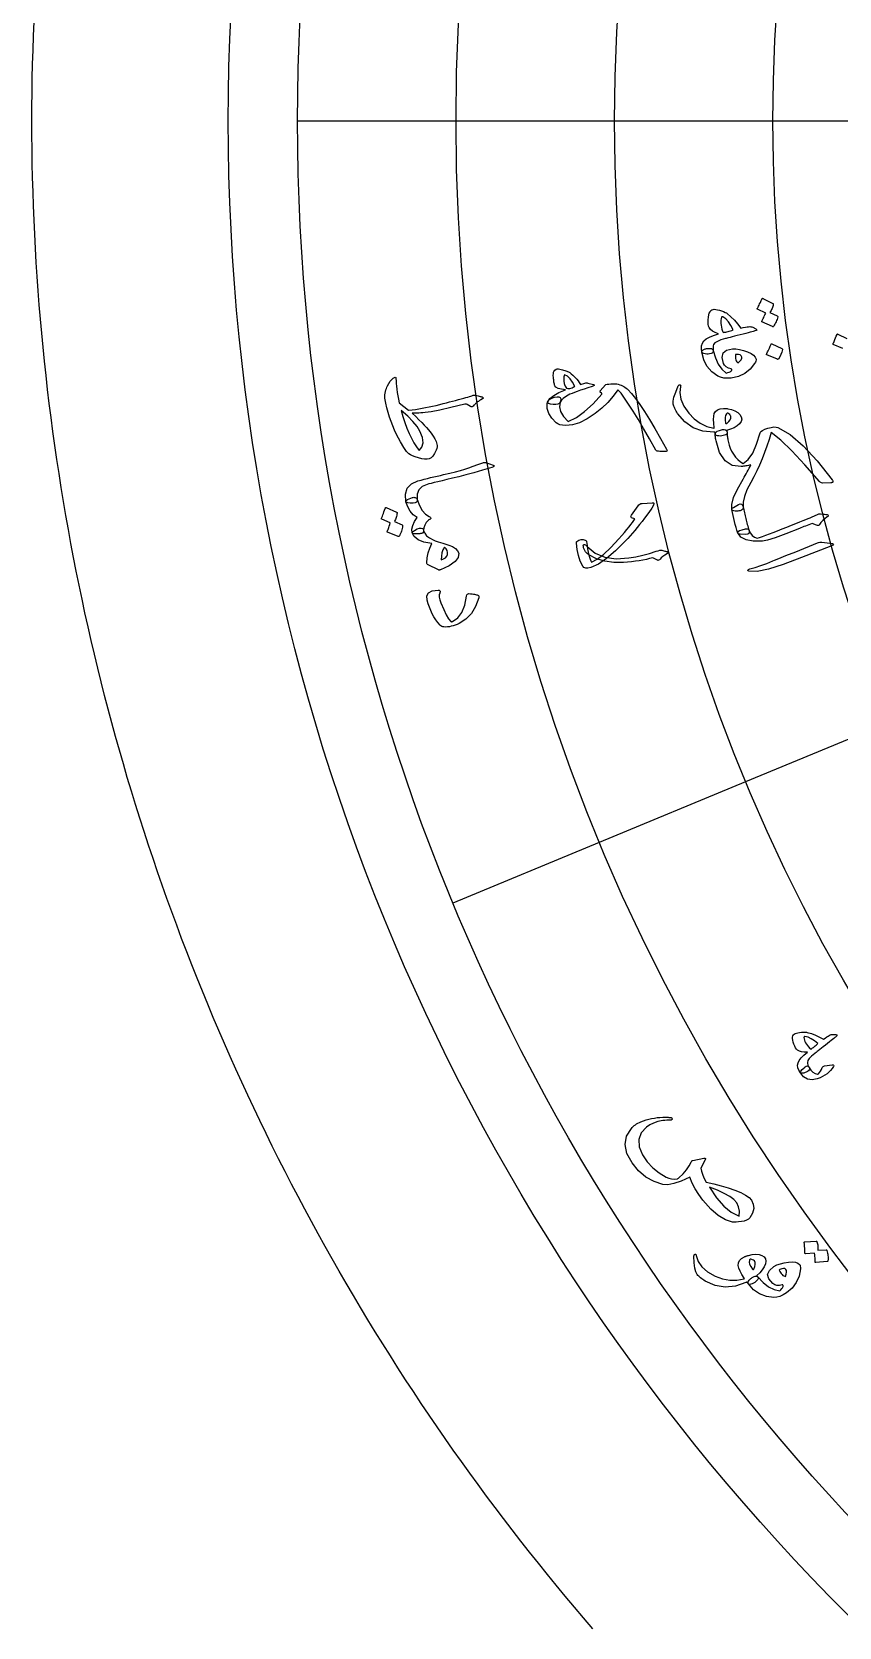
# Model space of a CAD drawing. Header units: millimetres. Extents: x -65 to 65, y -65 to 84.
# Drawn here: x -65 to -42.29, y -42.41 to 2.51 of the extents above; entities that cross this region are included whole.
import ezdxf

# ---------------------------------------------------------------- set-up
doc = ezdxf.new("R2010")
doc.units = ezdxf.units.MM
for name, color, linetype in [('CUT_OUTER', 1, 'Continuous'), ('ENGRAVE', 7, 'Continuous'), ('ENGRAVE_FINE', 8, 'Continuous'), ('GUIDE', 3, 'Continuous'), ('TEXT', 5, 'Continuous')]:
    doc.layers.add(name, color=color, linetype=linetype)

msp = doc.modelspace()

# ---------------------------------------------------------------- linework, layer by layer
at = {"layer": 'CUT_OUTER'}
msp.add_lwpolyline([(-49.2186, -42.4562), (-49.4782, -42.1534), (-49.7359, -41.8491), (-49.9917, -41.5431), (-50.2457, -41.2356), (-50.4978, -40.9265), (-50.7479, -40.6159), (-50.9962, -40.3037), (-51.2425, -39.9901), (-51.4869, -39.6749), (-51.7294, -39.3582), (-51.9699, -39.0401), (-52.2085, -38.7205), (-52.4451, -38.3994), (-52.6797, -38.0769), (-52.9124, -37.7529), (-53.143, -37.4275), (-53.3717, -37.1007), (-53.5983, -36.7726), (-53.8229, -36.443), (-54.0455, -36.1121), (-54.2661, -35.7798), (-54.4846, -35.4461), (-54.7011, -35.1111), (-54.9155, -34.7748), (-55.1278, -34.4372), (-55.3381, -34.0983), (-55.5463, -33.7581), (-55.7524, -33.4167), (-55.9564, -33.074), (-56.1582, -32.73), (-56.358, -32.3848), (-56.5557, -32.0384), (-56.7512, -31.6908), (-56.9446, -31.3419), (-57.1358, -30.9919), (-57.3249, -30.6408), (-57.5118, -30.2885), (-57.6966, -29.935), (-57.8792, -29.5804), (-58.0596, -29.2247), (-58.2378, -28.8679), (-58.4138, -28.5101), (-58.5877, -28.1511), (-58.7593, -27.7911), (-58.9287, -27.43), (-59.0959, -27.0679), (-59.2609, -26.7048), (-59.4236, -26.3407), (-59.5841, -25.9756), (-59.7424, -25.6095), (-59.8984, -25.2424), (-60.0522, -24.8744), (-60.2037, -24.5055), (-60.3529, -24.1356), (-60.4999, -23.7648), (-60.6445, -23.3932), (-60.7869, -23.0206), (-60.927, -22.6472), (-61.0648, -22.2729), (-61.2004, -21.8978), (-61.3336, -21.5219), (-61.4645, -21.1452), (-61.5931, -20.7676), (-61.7193, -20.3893), (-61.8433, -20.0102), (-61.9649, -19.6304), (-62.0842, -19.2498), (-62.2011, -18.8685), (-62.3157, -18.4865), (-62.428, -18.1038), (-62.5379, -17.7204), (-62.6454, -17.3363), (-62.7506, -16.9516), (-62.8535, -16.5663), (-62.9539, -16.1803), (-63.052, -15.7937), (-63.1478, -15.4065), (-63.2411, -15.0188), (-63.3321, -14.6305), (-63.4206, -14.2416), (-63.5068, -13.8522), (-63.5906, -13.4622), (-63.672, -13.0718), (-63.751, -12.6809), (-63.8277, -12.2895), (-63.9019, -11.8976), (-63.9737, -11.5053), (-64.043, -11.1125), (-64.11, -10.7194), (-64.1746, -10.3258), (-64.2367, -9.9318), (-64.2965, -9.5375), (-64.3538, -9.1428), (-64.4087, -8.7477), (-64.4611, -8.3524), (-64.5112, -7.9567), (-64.5588, -7.5607), (-64.604, -7.1644), (-64.6467, -6.7679), (-64.687, -6.3711), (-64.7249, -5.9741), (-64.7603, -5.5768), (-64.7933, -5.1794), (-64.8239, -4.7817), (-64.852, -4.3839), (-64.8777, -3.9858), (-64.9009, -3.5877), (-64.9217, -3.1894), (-64.9401, -2.791), (-64.956, -2.3925), (-64.9694, -1.9939), (-64.9804, -1.5952), (-64.989, -1.1964), (-64.9951, -0.7976), (-64.9988, -0.3988), (-65, 0), (-64.9988, 0.3988), (-64.9951, 0.7976), (-64.989, 1.1964), (-64.9804, 1.5952), (-64.9694, 1.9939), (-64.956, 2.3925), (-64.9401, 2.791)], dxfattribs=at)
at = {"layer": 'ENGRAVE'}
for radius in [57.525, 48.6086]:
    msp.add_circle((0, 0), radius, dxfattribs=at)
at = {"layer": 'ENGRAVE_FINE'}
for points in [[(-57.525, 0), (-48.6086, 0)], [(-48.6086, 0), (-39.6922, 0)], [(-44.9085, -18.6017), (-36.6709, -15.1896)], [(-53.1462, -22.0139), (-44.9085, -18.6017)]]:
    msp.add_lwpolyline(points, dxfattribs=at)
for radius in [53.0668, 44.1504]:
    msp.add_circle((0, 0), radius, dxfattribs=at)
at = {"layer": 'GUIDE'}
msp.add_circle((0, 0), 59.475, dxfattribs=at)
at = {"layer": 'TEXT'}
for points in [[(-44.6347, -5.8532), (-44.6095, -5.8709), (-44.6047, -5.8868), (-44.6202, -5.901), (-44.656, -5.9133), (-44.6779, -5.9187), (-44.7082, -5.9265), (-44.7468, -5.9368), (-44.7938, -5.9495), (-44.8496, -5.9646), (-44.9147, -5.9818), (-44.9891, -6.0012), (-45.0728, -6.0228), (-45.1551, -6.0441), (-45.2288, -6.0632), (-45.2938, -6.0799), (-45.3503, -6.0945), (-45.3979, -6.1067), (-45.4364, -6.1165), (-45.4659, -6.124), (-45.4864, -6.1292), (-45.6148, -6.1653), (-45.7128, -6.2056), (-45.7806, -6.2502), (-45.818, -6.2991), (-45.8307, -6.3317), (-45.8366, -6.3698), (-45.8358, -6.4135), (-45.8282, -6.4627), (-45.8288, -6.4925), (-45.8397, -6.5168), (-45.8611, -6.5358), (-45.8928, -6.5493), (-45.932, -6.5582), (-45.9723, -6.5625), (-46.0138, -6.5624), (-46.0563, -6.5578), (-46.0932, -6.5494), (-46.1213, -6.5383), (-46.1406, -6.5246), (-46.1512, -6.5082), (-46.1636, -6.4127), (-46.1579, -6.3282), (-46.1341, -6.2547), (-46.0922, -6.1923), (-46.026, -6.1358), (-45.9357, -6.0846), (-45.8213, -6.0387), (-45.683, -5.998), (-45.7757, -5.9582), (-45.85, -5.9151), (-45.906, -5.8684), (-45.9436, -5.8185), (-45.9602, -5.7761), (-45.9709, -5.7252), (-45.9757, -5.6657), (-45.9747, -5.5977), (-45.9675, -5.5253), (-45.9561, -5.4639), (-45.9406, -5.4136), (-45.9211, -5.3744), (-45.895, -5.3415), (-45.8665, -5.3185), (-45.8354, -5.3052), (-45.8018, -5.3018), (-45.759, -5.3053), (-45.711, -5.3141), (-45.6578, -5.3283), (-45.5995, -5.3477), (-45.5405, -5.3699), (-45.4932, -5.3898), (-45.4576, -5.4074), (-45.4337, -5.4227), (-45.3326, -5.5114), (-45.2357, -5.6092), (-45.1429, -5.7161), (-45.054, -5.8322), (-44.9857, -5.8187), (-44.9266, -5.8076), (-44.8767, -5.7992), (-44.8362, -5.7932), (-44.8018, -5.7908), (-44.7705, -5.7928), (-44.7422, -5.7993), (-44.717, -5.8101)], [(-44.027, -5.491), (-44.022, -5.4948), (-44.0185, -5.5006), (-44.0166, -5.5083), (-44.0163, -5.5179), (-44.0253, -5.5538), (-44.0357, -5.5887), (-44.0476, -5.6228), (-44.0609, -5.656), (-44.0759, -5.6885), (-44.0928, -5.7206), (-44.1115, -5.7524), (-44.1321, -5.7837), (-44.1388, -5.7901), (-44.1463, -5.7936), (-44.1547, -5.794), (-44.164, -5.7914), (-44.4588, -5.6589), (-44.463, -5.6548), (-44.4638, -5.648), (-44.4614, -5.6385), (-44.4556, -5.6264), (-44.45, -5.6179), (-44.4424, -5.6043), (-44.433, -5.5855), (-44.4218, -5.5616), (-44.4084, -5.5324), (-44.3928, -5.4975), (-44.3748, -5.4571), (-44.3546, -5.4111), (-44.5829, -5.3033), (-44.5902, -5.298), (-44.5927, -5.2902), (-44.5904, -5.2802), (-44.5835, -5.2677), (-44.5774, -5.257), (-44.5685, -5.2401), (-44.5566, -5.2171), (-44.5417, -5.188), (-44.524, -5.1523), (-44.5034, -5.1097), (-44.4799, -5.0601), (-44.4534, -5.0036), (-44.4486, -4.9975), (-44.4435, -4.9945), (-44.438, -4.9945), (-44.4322, -4.9977), (-44.1498, -5.1388), (-44.1448, -5.1426), (-44.1414, -5.1484), (-44.1396, -5.1562), (-44.1393, -5.1658), (-44.1457, -5.1962), (-44.1537, -5.2258), (-44.1634, -5.2548), (-44.1747, -5.2831), (-44.1875, -5.3107), (-44.2015, -5.3376), (-44.2167, -5.3637), (-44.2331, -5.3892)], [(-45.27, -5.8856), (-45.3314, -5.7618), (-45.4003, -5.6587), (-45.4769, -5.5762), (-45.5613, -5.5145), (-45.5722, -5.5111), (-45.5817, -5.5124), (-45.5896, -5.5186), (-45.596, -5.5297), (-45.6075, -5.5692), (-45.6148, -5.6114), (-45.6178, -5.6563), (-45.6165, -5.7039), (-45.611, -5.7542), (-45.6012, -5.8071), (-45.5872, -5.8626), (-45.5688, -5.9208), (-45.5647, -5.9296), (-45.5583, -5.9386), (-45.5495, -5.9478), (-45.5385, -5.9571), (-45.5093, -5.9511), (-45.4789, -5.9443), (-45.4473, -5.9366), (-45.4144, -5.9281), (-45.3802, -5.9187), (-45.3447, -5.9085), (-45.308, -5.8975), (-45.27, -5.8856)], [(-43.8954, -6.4092), (-43.8903, -6.4129), (-43.8867, -6.4186), (-43.8847, -6.4262), (-43.8842, -6.4359), (-43.9025, -6.5074), (-43.9276, -6.576), (-43.9594, -6.6417), (-43.9979, -6.7045), (-44.0043, -6.7111), (-44.0111, -6.7145), (-44.0183, -6.715), (-44.0261, -6.7124), (-44.3231, -6.5896), (-44.3305, -6.5844), (-44.3332, -6.5768), (-44.3313, -6.5667), (-44.3247, -6.5541), (-44.319, -6.5432), (-44.3105, -6.5261), (-44.2993, -6.5028), (-44.2853, -6.4733), (-44.2686, -6.4372), (-44.2492, -6.3941), (-44.2271, -6.3439), (-44.2023, -6.2867), (-44.1979, -6.279), (-44.1931, -6.2747), (-44.1877, -6.274), (-44.1818, -6.2767)], [(-44.6244, -6.7064), (-44.6244, -6.7311), (-44.6311, -6.7596), (-44.6445, -6.7918), (-44.6647, -6.8278), (-44.7925, -6.9887), (-44.9452, -7.1113), (-45.1231, -7.1953), (-45.3265, -7.2404), (-45.4351, -7.2465), (-45.534, -7.2394), (-45.6229, -7.2192), (-45.702, -7.1858), (-45.8735, -7.0633), (-46.0058, -6.9093), (-46.0984, -6.7242), (-46.1512, -6.5082), (-46.1491, -6.4854), (-46.1363, -6.4643), (-46.1127, -6.445), (-46.0783, -6.4275), (-46.059, -6.42), (-46.039, -6.4141), (-46.0183, -6.4098), (-45.997, -6.4069), (-45.9758, -6.4052), (-45.9553, -6.4043), (-45.9356, -6.4042), (-45.9168, -6.405), (-45.8836, -6.4102), (-45.8577, -6.4216), (-45.8393, -6.4391), (-45.8282, -6.4627), (-45.7696, -6.6704), (-45.69, -6.8462), (-45.5899, -6.9899), (-45.4695, -7.1014), (-45.4201, -7.0875), (-45.3812, -7.0739), (-45.3528, -7.0605), (-45.3349, -7.0474), (-45.3199, -7.0327), (-45.3107, -7.0199), (-45.3071, -7.0088), (-45.3093, -6.9995), (-45.3125, -6.9934), (-45.3164, -6.9887), (-45.3211, -6.9855), (-45.3264, -6.9838), (-45.4024, -6.9603), (-45.4635, -6.926), (-45.5097, -6.8812), (-45.541, -6.8258), (-45.5795, -6.6567), (-45.5501, -6.5325), (-45.4532, -6.4534), (-45.2889, -6.4194), (-45.1918, -6.4202), (-45.0891, -6.4346), (-44.9808, -6.4626), (-44.8668, -6.5041), (-44.7671, -6.5505), (-44.6935, -6.5996), (-44.6459, -6.6515), (-44.6244, -6.7064)], [(-45.0289, -6.6473), (-45.0442, -6.6135), (-45.075, -6.5896), (-45.1212, -6.5757), (-45.1829, -6.5717), (-45.1922, -6.5733), (-45.1989, -6.575), (-45.2027, -6.5767), (-45.2039, -6.5784), (-45.2074, -6.6156), (-45.2067, -6.6526), (-45.202, -6.6895), (-45.1931, -6.7262), (-45.1813, -6.7579), (-45.1671, -6.7834), (-45.1507, -6.8026), (-45.1321, -6.8154), (-45.0805, -6.7667), (-45.0462, -6.7225), (-45.029, -6.6827), (-45.0289, -6.6473)], [(-50.1344, -7.9185), (-50.1615, -7.9521), (-50.203, -7.9745), (-50.2589, -7.9857), (-50.3293, -7.9855), (-50.4099, -7.9744), (-50.4634, -7.9572), (-50.4897, -7.9341), (-50.4887, -7.905), (-50.4253, -7.8136), (-50.3198, -7.7278), (-50.1721, -7.6479), (-49.9824, -7.5738), (-50.1031, -7.5563), (-50.1941, -7.5313), (-50.2551, -7.4987), (-50.2863, -7.4588), (-50.2939, -7.436), (-50.3006, -7.4113), (-50.3064, -7.3845), (-50.3112, -7.3557), (-50.3155, -7.3253), (-50.3195, -7.2933), (-50.3233, -7.2599), (-50.3269, -7.225), (-50.3299, -7.163), (-50.329, -7.1137), (-50.3242, -7.0769), (-50.3156, -7.0527), (-50.285, -7.0169), (-50.2531, -6.9932), (-50.22, -6.9817), (-50.1856, -6.9822), (-50.0672, -7.0118), (-49.9743, -7.0391), (-49.9069, -7.0642), (-49.865, -7.0871), (-49.8238, -7.1197), (-49.7838, -7.1547), (-49.745, -7.1921), (-49.7075, -7.2318), (-49.671, -7.2742), (-49.6352, -7.3197), (-49.6001, -7.3683), (-49.5658, -7.42), (-49.4439, -7.3856), (-49.4187, -7.3786), (-49.3958, -7.3752), (-49.3752, -7.3753), (-49.3569, -7.379), (-49.2036, -7.4237), (-49.1838, -7.4347), (-49.1829, -7.4479), (-49.2007, -7.463), (-49.2374, -7.4803), (-49.3569, -7.5174), (-49.4664, -7.5523), (-49.5658, -7.5849), (-49.6551, -7.6152), (-49.7342, -7.6436), (-49.8027, -7.6704), (-49.8606, -7.6956), (-49.908, -7.7193), (-49.9853, -7.766), (-50.0488, -7.8148), (-50.0985, -7.8656), (-50.1344, -7.9185)], [(-49.723, -7.4793), (-49.788, -7.3571), (-49.8579, -7.261), (-49.9327, -7.191), (-50.0126, -7.1472), (-50.0251, -7.1737), (-50.0334, -7.2065), (-50.0375, -7.2457), (-50.0374, -7.2912), (-50.0348, -7.3171), (-50.0311, -7.343), (-50.0263, -7.3689), (-50.0206, -7.3949), (-50.0134, -7.4209), (-50.0043, -7.4468), (-49.9934, -7.4727), (-49.9807, -7.4984), (-49.9557, -7.5265), (-49.9178, -7.5379), (-49.8668, -7.5327), (-49.803, -7.5108), (-49.774, -7.4979), (-49.751, -7.4883), (-49.734, -7.4821), (-49.723, -7.4793)], [(-52.5245, -7.7201), (-52.483, -7.7309), (-52.4464, -7.7405), (-52.4144, -7.7491), (-52.3872, -7.7565), (-52.365, -7.7627), (-52.348, -7.7675), (-52.3363, -7.7709), (-52.3298, -7.7728), (-52.3211, -7.7774), (-52.3145, -7.7837), (-52.3099, -7.7917), (-52.3073, -7.8012), (-52.3074, -7.8094), (-52.3105, -7.8167), (-52.3164, -7.8231), (-52.3252, -7.8286), (-52.3682, -7.8536), (-52.406, -7.8761), (-52.4387, -7.8961), (-52.4663, -7.9135), (-52.4782, -7.923), (-52.4908, -7.9336), (-52.5041, -7.9455), (-52.5182, -7.9586), (-52.5329, -7.9732), (-52.5483, -7.9894), (-52.5644, -8.0073), (-52.5811, -8.0268), (-52.599, -8.0402), (-52.6175, -8.0466), (-52.6366, -8.046), (-52.6564, -8.0383), (-52.756, -7.9858), (-52.7719, -7.979), (-52.7878, -7.9754), (-52.8037, -7.9749), (-52.8195, -7.9775), (-53.2088, -8.0714), (-53.525, -8.142), (-53.7682, -8.189), (-53.9386, -8.2122), (-54.0026, -8.2182), (-54.0611, -8.2231), (-54.114, -8.2269), (-54.1614, -8.2296), (-54.2034, -8.2313), (-54.2403, -8.232), (-54.2721, -8.2316), (-54.2987, -8.2303), (-54.2004, -8.325), (-54.1112, -8.4128), (-54.0312, -8.4937), (-53.9603, -8.5678), (-53.8984, -8.635), (-53.8454, -8.6951), (-53.8013, -8.7481), (-53.766, -8.7939), (-53.7111, -8.8768), (-53.6659, -8.9552), (-53.6305, -9.0292), (-53.605, -9.0989), (-53.5974, -9.1367), (-53.5979, -9.1778), (-53.6067, -9.2222), (-53.6235, -9.2698), (-53.6699, -9.3664), (-53.718, -9.4397), (-53.7679, -9.4897), (-53.8195, -9.5162), (-53.8806, -9.5259), (-53.9516, -9.5239), (-54.0324, -9.5104), (-54.1231, -9.4851), (-54.2132, -9.4547), (-54.2889, -9.4254), (-54.3501, -9.3972), (-54.3969, -9.3702), (-54.4605, -9.3089), (-54.5392, -9.1981), (-54.6329, -9.0377), (-54.7409, -8.8272), (-54.7963, -8.7088), (-54.8478, -8.5876), (-54.8953, -8.4635), (-54.9387, -8.3366), (-54.9784, -8.2074), (-55.0142, -8.0763), (-55.0464, -7.9435), (-55.0748, -7.8089), (-55.0719, -7.7578), (-55.0669, -7.709), (-55.0597, -7.6624), (-55.0503, -7.6182), (-55.0388, -7.5757), (-55.0252, -7.5346), (-55.0096, -7.4948), (-54.992, -7.4565), (-54.9554, -7.3884), (-54.9174, -7.3309), (-54.878, -7.2839), (-54.8371, -7.2474), (-54.8021, -7.2257), (-54.7769, -7.2192), (-54.7616, -7.2277), (-54.7562, -7.2514), (-54.7551, -7.3202), (-54.7513, -7.3939), (-54.7446, -7.4726), (-54.7351, -7.5561), (-54.7227, -7.6446), (-54.7074, -7.7379), (-54.6892, -7.8362), (-54.668, -7.9393), (-54.3999, -8.1427), (-54.3056, -8.1331), (-54.2107, -8.1213), (-54.1152, -8.1073), (-54.0192, -8.0912), (-53.9222, -8.0731), (-53.8242, -8.0533), (-53.725, -8.0318), (-53.6248, -8.0086), (-53.5257, -7.9845), (-53.43, -7.9605), (-53.3377, -7.9366), (-53.2488, -7.9129), (-53.1631, -7.8896), (-53.0802, -7.8672), (-53.0001, -7.8457), (-52.9229, -7.8251), (-52.8515, -7.806), (-52.7886, -7.7888), (-52.7344, -7.7736), (-52.6889, -7.7603), (-52.6518, -7.7489), (-52.6228, -7.7395), (-52.6021, -7.7319), (-52.5895, -7.7261), (-52.5751, -7.7216), (-52.5594, -7.719), (-52.5425, -7.7186), (-52.5245, -7.7201)], [(-47.1422, -9.2457), (-47.1305, -9.275), (-47.1348, -9.2958), (-47.1551, -9.3081), (-47.1916, -9.3117), (-47.3372, -9.3059), (-47.3748, -9.3027), (-47.4049, -9.2956), (-47.4275, -9.2847), (-47.4427, -9.27), (-47.6251, -8.9501), (-47.7924, -8.6597), (-47.9453, -8.3992), (-48.0841, -8.1691), (-48.2099, -7.9703), (-48.3231, -7.8035), (-48.4242, -7.669), (-48.5135, -7.5671), (-48.6475, -7.7514), (-48.799, -7.9251), (-48.9681, -8.0884), (-49.155, -8.2412), (-49.3773, -8.3904), (-49.5887, -8.4965), (-49.7897, -8.5588), (-49.9803, -8.5768), (-50.0685, -8.5697), (-50.1425, -8.5551), (-50.2022, -8.5331), (-50.2476, -8.5036), (-50.3745, -8.3703), (-50.4589, -8.2344), (-50.5008, -8.0963), (-50.5002, -7.9564), (-50.4796, -7.8932), (-50.4382, -7.8426), (-50.376, -7.8045), (-50.2932, -7.7789), (-50.2254, -7.769), (-50.1735, -7.7727), (-50.1375, -7.7899), (-50.1172, -7.8206), (-50.1154, -7.8373), (-50.1177, -7.8592), (-50.124, -7.8863), (-50.1344, -7.9185), (-50.1566, -8.0481), (-50.1264, -8.1818), (-50.0438, -8.3191), (-49.9088, -8.4594), (-49.6805, -8.3493), (-49.4477, -8.1847), (-49.2098, -7.9664), (-48.9662, -7.6955), (-48.9626, -7.6883), (-48.9627, -7.6813), (-48.9664, -7.6745), (-48.9738, -7.6678), (-49.0078, -7.6378), (-49.0149, -7.6307), (-49.0176, -7.6225), (-49.0159, -7.6132), (-49.01, -7.6029), (-48.8611, -7.4263), (-48.8485, -7.4208), (-48.8188, -7.4151), (-48.7721, -7.4092), (-48.7083, -7.4031), (-48.6401, -7.3987), (-48.5835, -7.3984), (-48.5385, -7.4023), (-48.5051, -7.4103), (-48.4618, -7.4261), (-48.4211, -7.443), (-48.3831, -7.4608), (-48.3478, -7.4796), (-48.315, -7.4993), (-48.2845, -7.52), (-48.2563, -7.5415), (-48.2303, -7.564), (-48.126, -7.6764), (-48.0133, -7.8172), (-47.8919, -7.9863), (-47.7614, -8.1834), (-47.6217, -8.4082), (-47.4722, -8.6605), (-47.3125, -8.9397), (-47.1422, -9.2457)], [(-45.8169, -8.7646), (-46.1261, -8.7353), (-46.3986, -8.6379), (-46.6339, -8.4718), (-46.8312, -8.2367), (-46.853, -8.2027), (-46.873, -8.1688), (-46.8914, -8.1351), (-46.9081, -8.1015), (-46.9229, -8.0683), (-46.9355, -8.0357), (-46.9459, -8.0037), (-46.9542, -7.9722), (-46.9567, -7.8907), (-46.9343, -7.7785), (-46.8868, -7.6357), (-46.814, -7.4628), (-46.8026, -7.4437), (-46.7905, -7.4316), (-46.7778, -7.4265), (-46.7644, -7.4284), (-46.7532, -7.4356), (-46.7469, -7.4464), (-46.7455, -7.4609), (-46.749, -7.4789), (-46.7738, -7.6502), (-46.7434, -7.833), (-46.6574, -8.0267), (-46.5158, -8.2304), (-46.3643, -8.3896), (-46.1969, -8.5128), (-46.0142, -8.6002), (-45.8161, -8.6521), (-45.8098, -8.6502), (-45.8051, -8.6472), (-45.8019, -8.6431), (-45.8004, -8.6379), (-45.8165, -8.5121), (-45.8218, -8.4035), (-45.8164, -8.3121), (-45.8003, -8.2381), (-45.7657, -8.1769), (-45.7106, -8.1326), (-45.6349, -8.1052), (-45.5388, -8.0946), (-45.5258, -8.0944), (-45.5126, -8.0946), (-45.499, -8.0952), (-45.4852, -8.0962), (-45.4708, -8.0976), (-45.4556, -8.0993), (-45.4397, -8.1013), (-45.4231, -8.1036), (-45.3137, -8.1275), (-45.22, -8.1632), (-45.1421, -8.2107), (-45.0799, -8.2702), (-45.0398, -8.3351), (-45.0284, -8.3994), (-45.0455, -8.4631), (-45.0912, -8.5262), (-45.1599, -8.587), (-45.2431, -8.6391), (-45.3409, -8.6826), (-45.4532, -8.7173), (-45.4518, -8.7243), (-45.4501, -8.7311), (-45.4483, -8.7376), (-45.4463, -8.7439), (-45.4443, -8.7501), (-45.4425, -8.7566), (-45.4408, -8.7634), (-45.4393, -8.7704), (-45.4398, -8.7956), (-45.4515, -8.8174), (-45.4744, -8.8358), (-45.5087, -8.8508), (-45.5474, -8.8619), (-45.5873, -8.8689), (-45.6284, -8.872), (-45.6708, -8.8712), (-45.7089, -8.8666), (-45.7369, -8.8587), (-45.755, -8.8475), (-45.7631, -8.8329), (-45.7763, -8.7643), (-45.7829, -8.7651), (-45.7918, -8.7654), (-45.8031, -8.7652), (-45.8169, -8.7646)], [(-54.0844, -8.7323), (-54.1641, -8.6032), (-54.2785, -8.4631), (-54.4277, -8.3117), (-54.6115, -8.1486), (-54.5619, -8.3263), (-54.508, -8.4938), (-54.4499, -8.651), (-54.3877, -8.7979), (-54.322, -8.9343), (-54.2533, -9.0601), (-54.1816, -9.1752), (-54.1072, -9.2798), (-54.025, -9.1862), (-53.994, -9.064), (-54.0139, -8.9128), (-54.0844, -8.7323)], [(-45.4508, -8.5162), (-45.3926, -8.4664), (-45.3541, -8.4167), (-45.3355, -8.367), (-45.3366, -8.3172), (-45.3494, -8.2898), (-45.3661, -8.2663), (-45.3868, -8.2467), (-45.4112, -8.231), (-45.4235, -8.2267), (-45.4357, -8.228), (-45.4478, -8.2348), (-45.4599, -8.2472), (-45.4854, -8.2901), (-45.4977, -8.3477), (-45.4966, -8.4201), (-45.482, -8.5072), (-45.4785, -8.5159), (-45.4722, -8.5202), (-45.4629, -8.5204), (-45.4508, -8.5162)], [(-45.4435, -8.7489), (-45.4427, -8.7564), (-45.4418, -8.7718), (-45.4408, -8.7951), (-45.4396, -8.8263), (-45.4375, -8.8457), (-45.4348, -8.8676), (-45.4313, -8.892), (-45.4271, -8.9187), (-45.4221, -8.9481), (-45.4163, -8.9803), (-45.4097, -9.0154), (-45.4023, -9.0534), (-45.3822, -9.1304), (-45.3521, -9.211), (-45.3118, -9.2949), (-45.2614, -9.3823), (-45.203, -9.4642), (-45.1378, -9.5351), (-45.066, -9.5952), (-44.9877, -9.6444), (-44.8443, -9.5325), (-44.7181, -9.3516), (-44.6082, -9.1022), (-44.5134, -8.7849), (-44.4877, -8.7468), (-44.4428, -8.7118), (-44.3789, -8.68), (-44.2959, -8.6512), (-44.2005, -8.6281), (-44.1207, -8.617), (-44.0566, -8.618), (-44.0081, -8.6311), (-43.6659, -8.8315), (-43.2995, -9.1459), (-42.9065, -9.5714), (-42.4835, -10.1047), (-42.4755, -10.1178), (-42.4692, -10.1296), (-42.4646, -10.14), (-42.4617, -10.1491), (-42.4611, -10.1613), (-42.4657, -10.1713), (-42.4756, -10.1789), (-42.4906, -10.1843), (-42.5005, -10.1865), (-42.5093, -10.1879), (-42.5168, -10.1886), (-42.5231, -10.1886), (-42.7599, -10.1954), (-42.7802, -10.1926), (-42.7996, -10.1852), (-42.8183, -10.1732), (-42.8362, -10.1564), (-43.2505, -9.6821), (-43.6141, -9.2915), (-43.9293, -8.9876), (-44.198, -8.7734), (-44.2569, -8.9669), (-44.3194, -9.1551), (-44.3856, -9.3381), (-44.4556, -9.5157), (-44.5293, -9.6882), (-44.6069, -9.8558), (-44.6883, -10.0186), (-44.7737, -10.1765), (-44.8809, -10.3888), (-44.9522, -10.5748), (-44.9878, -10.7338), (-44.9881, -10.8655), (-44.9896, -10.9054), (-45.0043, -10.9371), (-45.0321, -10.9608), (-45.0731, -10.9764), (-45.1058, -10.9828), (-45.1406, -10.9863), (-45.1775, -10.987), (-45.2165, -10.9849), (-45.252, -10.9796), (-45.2787, -10.9707), (-45.2964, -10.9582), (-45.3051, -10.9421), (-45.3081, -10.7956), (-45.2572, -10.6033), (-45.1519, -10.3658), (-44.9914, -10.0842), (-44.9603, -10.0342), (-44.9302, -9.984), (-44.901, -9.9336), (-44.8728, -9.883), (-44.8456, -9.8323), (-44.8199, -9.7815), (-44.7955, -9.7306), (-44.7725, -9.6796), (-44.8071, -9.6901), (-44.8415, -9.6991), (-44.8757, -9.7068), (-44.9099, -9.713), (-44.9435, -9.7182), (-44.9763, -9.7227), (-45.0084, -9.7266), (-45.0397, -9.7299), (-45.2928, -9.6991), (-45.4967, -9.5678), (-45.6503, -9.3358), (-45.7521, -9.0031), (-45.7578, -8.9732), (-45.7627, -8.9447), (-45.7668, -8.9178), (-45.7701, -8.8923), (-45.7727, -8.8683), (-45.7745, -8.8459), (-45.7755, -8.8249), (-45.7758, -8.8054), (-45.7614, -8.7699), (-45.7221, -8.739), (-45.658, -8.7127), (-45.569, -8.6911), (-45.5197, -8.6868), (-45.4824, -8.695), (-45.457, -8.7157), (-45.4435, -8.7489)], [(-52.0191, -9.6949), (-52.0072, -9.6996), (-51.9989, -9.7045), (-51.9942, -9.7096), (-51.9932, -9.715), (-51.9964, -9.724), (-52.0091, -9.7339), (-52.0312, -9.7448), (-52.0629, -9.7565), (-52.3236, -9.8349), (-52.5652, -9.9045), (-52.7876, -9.9654), (-52.991, -10.0174), (-53.1655, -10.0592), (-53.3218, -10.0968), (-53.46, -10.1304), (-53.58, -10.1599), (-53.682, -10.1851), (-53.7659, -10.2058), (-53.8318, -10.2218), (-53.8796, -10.2333), (-54.0183, -10.2925), (-54.1112, -10.3829), (-54.1583, -10.5047), (-54.1593, -10.6577), (-54.1619, -10.7007), (-54.1816, -10.7318), (-54.2185, -10.751), (-54.2725, -10.7582), (-54.3598, -10.758), (-54.4234, -10.7517), (-54.4632, -10.7392), (-54.4794, -10.7207), (-54.4928, -10.507), (-54.4407, -10.338), (-54.3236, -10.214), (-54.1416, -10.1349), (-54.0519, -10.1111), (-53.9619, -10.0879), (-53.8715, -10.0654), (-53.7808, -10.0435), (-53.6898, -10.022), (-53.5985, -10.0007), (-53.5069, -9.9796), (-53.415, -9.9587), (-53.2398, -9.9192), (-53.0826, -9.8804), (-52.9436, -9.8423), (-52.8225, -9.8049), (-52.7069, -9.7659), (-52.5839, -9.7229), (-52.4535, -9.676), (-52.3158, -9.6251), (-52.2908, -9.6171), (-52.2673, -9.6135), (-52.2453, -9.6141), (-52.2248, -9.619)], [(-53.9805, -11.5294), (-53.9835, -11.5597), (-53.9886, -11.5824), (-53.9957, -11.5977), (-54.0049, -11.6055), (-54.0203, -11.6116), (-54.0396, -11.6167), (-54.0628, -11.6208), (-54.09, -11.6238), (-54.1782, -11.6285), (-54.2425, -11.6257), (-54.2829, -11.6153), (-54.2994, -11.5975), (-54.3065, -11.4978), (-54.2864, -11.3924), (-54.239, -11.2814), (-54.1643, -11.1651), (-54.27, -11.0907), (-54.3578, -10.9918), (-54.4277, -10.8684), (-54.4794, -10.7207), (-54.4793, -10.7036), (-54.4719, -10.6883), (-54.4572, -10.675), (-54.4352, -10.6634), (-54.2914, -10.6055), (-54.2754, -10.5991), (-54.2571, -10.5969), (-54.2366, -10.5989), (-54.2139, -10.6052), (-54.1956, -10.6139), (-54.1804, -10.6256), (-54.1683, -10.6402), (-54.1593, -10.6577), (-54.0968, -10.833), (-54.019, -10.9716), (-53.9261, -11.0733), (-53.8183, -11.1383), (-53.8039, -11.1455), (-53.7926, -11.1552), (-53.7845, -11.1674), (-53.7796, -11.1822), (-53.7787, -11.1966), (-53.7826, -11.2078), (-53.7913, -11.2159), (-53.8049, -11.2208), (-53.8181, -11.224), (-53.8293, -11.2278), (-53.8386, -11.232), (-53.8459, -11.2368), (-53.905, -11.3116), (-53.9471, -11.3854), (-53.9723, -11.458), (-53.9805, -11.5294)], [(-49.3983, -11.8418), (-49.3816, -11.9526), (-49.3643, -12.0524), (-49.3463, -12.1413), (-49.3279, -12.2191), (-49.309, -12.2862), (-49.29, -12.3428), (-49.2709, -12.3888), (-49.2516, -12.4244), (-49.0933, -12.3425), (-48.9131, -12.2052), (-48.7105, -12.0131), (-48.4851, -11.7672), (-48.403, -11.6728), (-48.3281, -11.5852), (-48.2603, -11.5046), (-48.1997, -11.4307), (-48.1466, -11.3637), (-48.1011, -11.3035), (-48.0633, -11.25), (-48.0332, -11.2033), (-48.1255, -11.1762), (-48.1398, -11.1588), (-48.1454, -11.1403), (-48.1421, -11.1204), (-48.13, -11.0994), (-47.946, -10.8345), (-47.9227, -10.8087), (-47.8959, -10.7894), (-47.8656, -10.7765), (-47.8317, -10.7701), (-47.5487, -10.7511), (-47.5285, -10.7507), (-47.5135, -10.7535), (-47.5035, -10.7594), (-47.4985, -10.7685), (-47.5085, -10.8182), (-47.5559, -10.9046), (-47.6405, -11.0278), (-47.7621, -11.1884), (-47.8316, -11.2775), (-47.9006, -11.3642), (-47.969, -11.4484), (-48.0369, -11.5301), (-48.1044, -11.6092), (-48.1713, -11.6857), (-48.2377, -11.7597), (-48.3037, -11.8311), (-48.5773, -12.1047), (-48.8301, -12.3205), (-49.0631, -12.4776), (-49.2766, -12.5748), (-49.3554, -12.5926), (-49.4194, -12.5919), (-49.4685, -12.5727), (-49.5028, -12.5349), (-49.57, -12.3914), (-49.6222, -12.2365), (-49.6592, -12.0702), (-49.6809, -11.8928), (-49.6821, -11.8763), (-49.6807, -11.8625), (-49.6765, -11.8514), (-49.6696, -11.8431), (-49.6096, -11.8072), (-49.5508, -11.7888), (-49.4933, -11.7879), (-49.437, -11.8043), (-49.4194, -11.813), (-49.4071, -11.8222), (-49.4, -11.8318), (-49.3983, -11.8418)], [(-54.5841, -11.372), (-54.5787, -11.3756), (-54.5747, -11.3814), (-54.5721, -11.3893), (-54.571, -11.3994), (-54.5766, -11.4376), (-54.5838, -11.475), (-54.5925, -11.5116), (-54.6028, -11.5473), (-54.6148, -11.5825), (-54.6287, -11.6174), (-54.6445, -11.652), (-54.6622, -11.6863), (-54.6683, -11.6935), (-54.6755, -11.6977), (-54.6838, -11.6988), (-54.6933, -11.6968), (-54.9996, -11.58), (-55.0042, -11.576), (-55.0057, -11.5689), (-55.0041, -11.5589), (-54.9994, -11.5458), (-54.9946, -11.5365), (-54.9883, -11.5217), (-54.9806, -11.5013), (-54.9716, -11.4755), (-54.9609, -11.4439), (-54.9485, -11.4063), (-54.9343, -11.3626), (-54.9183, -11.313), (-55.156, -11.2177), (-55.1638, -11.2126), (-55.167, -11.2047), (-55.1657, -11.194), (-55.1599, -11.1805), (-55.1549, -11.1688), (-55.1475, -11.1505), (-55.1377, -11.1255), (-55.1256, -11.094), (-55.1112, -11.0553), (-55.0946, -11.0091), (-55.0757, -10.9555), (-55.0546, -10.8943), (-55.0504, -10.8876), (-55.0455, -10.884), (-55.0401, -10.8837), (-55.034, -10.8865), (-54.7391, -11.0124), (-54.7337, -11.016), (-54.7298, -11.0218), (-54.7273, -11.0298), (-54.7262, -11.0399), (-54.7297, -11.0721), (-54.7349, -11.1038), (-54.7419, -11.1349), (-54.7506, -11.1654), (-54.7608, -11.1952), (-54.7723, -11.2245), (-54.7851, -11.253), (-54.7991, -11.2809)], [(-45.3051, -10.9421), (-45.3051, -10.9277), (-45.2982, -10.913), (-45.2843, -10.8981), (-45.2635, -10.8829), (-45.1187, -10.8029), (-45.0698, -10.7844), (-45.0317, -10.7887), (-45.0045, -10.8157), (-44.9881, -10.8655), (-44.9798, -10.9069), (-44.9713, -10.9484), (-44.9624, -10.99), (-44.9532, -11.0318), (-44.9438, -11.0736), (-44.9341, -11.115), (-44.9243, -11.1562), (-44.9142, -11.1971), (-44.9039, -11.2379), (-44.8932, -11.2789), (-44.8823, -11.3201), (-44.8711, -11.3614), (-44.8595, -11.4026), (-44.8478, -11.4435), (-44.8359, -11.4842), (-44.8238, -11.5245), (-44.8149, -11.5762), (-44.8263, -11.6129), (-44.8579, -11.6345), (-44.9097, -11.6411), (-45.0761, -11.6349), (-45.1011, -11.6328), (-45.1201, -11.6273), (-45.133, -11.6183), (-45.1397, -11.6058), (-45.1653, -11.5249), (-45.1895, -11.4434), (-45.2123, -11.3613), (-45.2337, -11.2787), (-45.2537, -11.1954), (-45.2723, -11.1115), (-45.2894, -11.0271), (-45.3051, -10.9421)], [(-42.8101, -11.0608), (-42.747, -11.0688), (-42.697, -11.0747), (-42.6602, -11.0787), (-42.6365, -11.0806), (-42.6212, -11.0829), (-42.6093, -11.0879), (-42.601, -11.0956), (-42.5962, -11.106), (-42.5951, -11.119), (-42.599, -11.131), (-42.6078, -11.142), (-42.6216, -11.1521), (-42.6894, -11.1998), (-42.7483, -11.2511), (-42.7982, -11.306), (-42.8392, -11.3645), (-42.8528, -11.3815), (-42.8709, -11.3901), (-42.8935, -11.3905), (-42.9207, -11.3825), (-43.049, -11.3366), (-43.0963, -11.3545), (-43.1427, -11.3722), (-43.1882, -11.3897), (-43.2329, -11.4069), (-43.2766, -11.4239), (-43.3195, -11.4407), (-43.3615, -11.4573), (-43.4027, -11.4737), (-43.7833, -11.6254), (-44.0829, -11.7363), (-44.3015, -11.806), (-44.4394, -11.8341), (-44.7033, -11.8331), (-44.9082, -11.794), (-45.0541, -11.717), (-45.1406, -11.6022), (-45.1415, -11.5986), (-45.1424, -11.5951), (-45.1434, -11.5915), (-45.1443, -11.588), (-45.1299, -11.5617), (-45.0882, -11.5366), (-45.0191, -11.5125), (-44.9226, -11.4895), (-44.8862, -11.4837), (-44.8577, -11.4871), (-44.8373, -11.4995), (-44.8247, -11.521), (-44.7838, -11.6061), (-44.7322, -11.6723), (-44.6699, -11.7196), (-44.5971, -11.748), (-44.5245, -11.7257), (-44.4425, -11.6984), (-44.351, -11.666), (-44.2501, -11.6286), (-44.14, -11.5866), (-44.0213, -11.5402), (-43.8938, -11.4895), (-43.7577, -11.4346), (-43.6235, -11.3819), (-43.503, -11.3342), (-43.3961, -11.2915), (-43.3029, -11.2538), (-43.2233, -11.2215), (-43.1572, -11.195), (-43.1045, -11.1743), (-43.0653, -11.1594), (-42.8741, -11.0738), (-42.8547, -11.0676), (-42.8375, -11.0634), (-42.8226, -11.0611), (-42.8101, -11.0608)], [(-52.9913, -12.174), (-53.0053, -12.2927), (-53.0948, -12.4094), (-53.2601, -12.5244), (-53.501, -12.6377), (-53.5188, -12.644), (-53.5351, -12.6467), (-53.55, -12.6458), (-53.5634, -12.6412), (-53.8526, -12.5031), (-53.8705, -12.4929), (-53.8832, -12.4792), (-53.8907, -12.462), (-53.893, -12.4412), (-53.8785, -12.2978), (-53.8494, -12.1597), (-53.8059, -12.0271), (-53.7478, -11.9), (-53.97, -11.8569), (-54.1361, -11.7919), (-54.2459, -11.7054), (-54.2994, -11.5975), (-54.2975, -11.5838), (-54.2864, -11.5676), (-54.266, -11.5489), (-54.2365, -11.5279), (-54.1604, -11.4891), (-54.0974, -11.4675), (-54.0474, -11.4632), (-54.0104, -11.4761), (-54.0001, -11.486), (-53.9918, -11.4982), (-53.9852, -11.5127), (-53.9805, -11.5294), (-53.9494, -11.6076), (-53.8946, -11.6787), (-53.8162, -11.7427), (-53.7143, -11.7995), (-53.6575, -11.8217), (-53.5652, -11.8531), (-53.4374, -11.8935), (-53.2741, -11.9429), (-53.1639, -11.9851), (-53.08, -12.0376), (-53.0225, -12.1005), (-52.9913, -12.174)], [(-53.3951, -11.9997), (-53.4354, -12.0783), (-53.4639, -12.1637), (-53.4805, -12.2557), (-53.4852, -12.3545), (-53.4169, -12.3334), (-53.3645, -12.3015), (-53.328, -12.259), (-53.3075, -12.2059), (-53.3035, -12.1491), (-53.3167, -12.0959), (-53.3473, -12.0461), (-53.3951, -11.9997)], [(-49.3263, -12.2187), (-49.3798, -12.1794), (-49.4229, -12.1329), (-49.4558, -12.0792), (-49.4783, -12.0183), (-49.4851, -11.9818), (-49.4854, -11.9547), (-49.4793, -11.9369), (-49.4669, -11.9285), (-49.4481, -11.929), (-49.4263, -11.9388), (-49.4014, -11.9578), (-49.3734, -11.9861), (-49.1477, -12.172), (-48.8769, -12.2866), (-48.5616, -12.3304), (-48.2021, -12.3039), (-48.0066, -12.2694), (-47.8137, -12.2268), (-47.6231, -12.1762), (-47.435, -12.1178), (-47.3805, -12.1009), (-47.3365, -12.0902), (-47.3029, -12.0859), (-47.2798, -12.0878), (-47.2477, -12.0963), (-47.2192, -12.1037), (-47.1943, -12.11), (-47.173, -12.1151), (-47.1553, -12.1194), (-47.141, -12.123), (-47.1303, -12.1259), (-47.1231, -12.128), (-47.1132, -12.1335), (-47.106, -12.1397), (-47.1015, -12.1465), (-47.0998, -12.1541), (-47.101, -12.1645), (-47.1041, -12.1729), (-47.1088, -12.1794), (-47.1154, -12.1839), (-47.192, -12.2278), (-47.2526, -12.2677), (-47.2971, -12.3035), (-47.3257, -12.3351), (-47.3458, -12.3587), (-47.3679, -12.3712), (-47.3921, -12.3725), (-47.4184, -12.3625), (-47.5309, -12.301), (-47.6195, -12.3255), (-47.7123, -12.3476), (-47.8092, -12.3673), (-47.9103, -12.3845), (-48.0157, -12.3996), (-48.1255, -12.4127), (-48.2398, -12.4238), (-48.3586, -12.4328), (-48.6314, -12.4334), (-48.8836, -12.398), (-49.1153, -12.3266), (-49.3263, -12.2187)], [(-42.5506, -11.8866), (-42.477, -11.9006), (-42.4471, -11.92), (-42.4609, -11.9448), (-42.5182, -11.9752), (-43.3506, -12.2946), (-43.8614, -12.4907), (-44.2771, -12.6206), (-44.5979, -12.6833), (-44.824, -12.6781), (-44.8443, -12.6712), (-44.8564, -12.6634), (-44.8602, -12.6547), (-44.8559, -12.6451), (-44.8474, -12.636), (-44.8353, -12.6278), (-44.8197, -12.6206), (-44.8006, -12.6142), (-44.6495, -12.5717), (-44.4912, -12.5195), (-44.3257, -12.4579), (-44.153, -12.3868), (-44.1076, -12.3691), (-43.9854, -12.3201), (-43.7863, -12.2399), (-43.5102, -12.1287), (-42.899, -11.8781), (-42.8658, -11.8671), (-42.8344, -11.8603), (-42.8046, -11.8575), (-42.7765, -11.8588)], [(-52.7027, -13.309), (-52.6574, -13.3122), (-52.6163, -13.3163), (-52.5794, -13.3211), (-52.5468, -13.3268), (-52.5182, -13.3331), (-52.4935, -13.3396), (-52.4728, -13.3465), (-52.4559, -13.3536), (-52.438, -13.3668), (-52.4275, -13.3842), (-52.4243, -13.4058), (-52.4285, -13.4315), (-52.5148, -13.6727), (-52.6348, -13.8732), (-52.7891, -14.0331), (-52.978, -14.152), (-53.0344, -14.1767), (-53.0904, -14.198), (-53.1459, -14.2159), (-53.2008, -14.2303), (-53.255, -14.241), (-53.3078, -14.2476), (-53.3594, -14.2501), (-53.4098, -14.2484), (-53.4381, -14.2425), (-53.4649, -14.2319), (-53.49, -14.2166), (-53.5136, -14.1966), (-53.5769, -14.123), (-53.6351, -14.045), (-53.6881, -13.9628), (-53.7361, -13.8763), (-53.7792, -13.786), (-53.8177, -13.6927), (-53.8518, -13.5963), (-53.8812, -13.4968), (-53.8912, -13.3726), (-53.8428, -13.2832), (-53.7363, -13.2287), (-53.5719, -13.2088), (-53.5529, -13.2112), (-53.5372, -13.2172), (-53.5248, -13.2268), (-53.5156, -13.24), (-53.5141, -13.253), (-53.5155, -13.2672), (-53.5198, -13.2825), (-53.5271, -13.2991), (-53.5395, -13.348), (-53.5378, -13.4098), (-53.522, -13.4846), (-53.4922, -13.5723), (-53.4145, -13.7591), (-53.3419, -13.909), (-53.2749, -14.022), (-53.2135, -14.0982), (-53.2071, -14.1012), (-53.1976, -14.1015), (-53.1852, -14.0991), (-53.1696, -14.0941), (-53.0198, -13.9909), (-52.9036, -13.8376), (-52.8207, -13.6345), (-52.7703, -13.3817), (-52.7622, -13.3483), (-52.7482, -13.3251), (-52.7284, -13.312), (-52.7027, -13.309)], [(-42.3789, -25.7274), (-42.352, -25.7329), (-42.3423, -25.7441), (-42.3498, -25.7612), (-42.3745, -25.7842), (-42.3904, -25.7964), (-42.4122, -25.8136), (-42.44, -25.8358), (-42.4736, -25.863), (-42.5136, -25.8953), (-42.5604, -25.9327), (-42.614, -25.9751), (-42.6743, -26.0227), (-42.7336, -26.0695), (-42.7867, -26.1114), (-42.8336, -26.1483), (-42.8743, -26.1804), (-42.9087, -26.2074), (-42.9365, -26.2292), (-42.9579, -26.2459), (-42.9726, -26.2574), (-43.0642, -26.3327), (-43.1296, -26.4006), (-43.1687, -26.4611), (-43.1818, -26.5142), (-43.1804, -26.5452), (-43.1716, -26.5784), (-43.1554, -26.6136), (-43.1317, -26.6508), (-43.1215, -26.6753), (-43.1218, -26.699), (-43.1324, -26.722), (-43.1534, -26.7443), (-43.1822, -26.7655), (-43.2134, -26.7835), (-43.2472, -26.7982), (-43.2834, -26.8096), (-43.3165, -26.816), (-43.3433, -26.817), (-43.3639, -26.8127), (-43.3783, -26.8032), (-43.4224, -26.7301), (-43.4479, -26.6595), (-43.4547, -26.5913), (-43.4429, -26.5257), (-43.4092, -26.4561), (-43.3541, -26.3821), (-43.2775, -26.3038), (-43.1796, -26.2211), (-43.2692, -26.222), (-43.3451, -26.2136), (-43.4074, -26.1959), (-43.4559, -26.1688), (-43.4845, -26.1404), (-43.5115, -26.1029), (-43.5368, -26.0564), (-43.5604, -26.0008), (-43.5805, -25.9395), (-43.5934, -25.8856), (-43.5989, -25.8392), (-43.5971, -25.8002), (-43.5878, -25.7642), (-43.5729, -25.7352), (-43.5524, -25.7132), (-43.5264, -25.6983), (-43.4904, -25.6857), (-43.4482, -25.6756), (-43.3999, -25.6678), (-43.3455, -25.6625), (-43.2896, -25.6593), (-43.244, -25.6585), (-43.2087, -25.6599), (-43.1837, -25.6638), (-43.0696, -25.6995), (-42.9556, -25.7442), (-42.8416, -25.798), (-42.7275, -25.8607), (-42.6768, -25.8251), (-42.6327, -25.7949), (-42.5952, -25.7701), (-42.5644, -25.7507), (-42.5372, -25.7364), (-42.511, -25.7268), (-42.4858, -25.722), (-42.4614, -25.7218)], [(-42.884, -25.9816), (-42.9784, -25.9028), (-43.0716, -25.8437), (-43.1635, -25.8042), (-43.2543, -25.7844), (-43.2645, -25.7855), (-43.2716, -25.79), (-43.2758, -25.7979), (-43.2771, -25.8092), (-43.2722, -25.8455), (-43.2629, -25.8824), (-43.2492, -25.92), (-43.2311, -25.9582), (-43.2085, -25.9971), (-43.1816, -26.0366), (-43.1502, -26.0767), (-43.1144, -26.1174), (-43.1079, -26.1231), (-43.0994, -26.1281), (-43.089, -26.1324), (-43.0767, -26.136), (-43.0552, -26.1207), (-43.0329, -26.1042), (-43.0099, -26.0866), (-42.9862, -26.0679), (-42.9617, -26.048), (-42.9365, -26.027), (-42.9106, -26.0049), (-42.884, -25.9816)], [(-42.6983, -26.6099), (-42.4813, -26.5803), (-42.4557, -26.5799), (-42.4416, -26.5876), (-42.439, -26.6035), (-42.448, -26.6275), (-42.4842, -26.6843), (-42.526, -26.7371), (-42.5735, -26.7859), (-42.6265, -26.8307), (-42.6857, -26.8715), (-42.7513, -26.9083), (-42.8236, -26.9412), (-42.9024, -26.9699), (-43.048, -26.9979), (-43.1759, -26.9794), (-43.2861, -26.9145), (-43.3783, -26.8032), (-43.3782, -26.7838), (-43.3609, -26.7532), (-43.3263, -26.7115), (-43.2744, -26.6588), (-43.2443, -26.6343), (-43.2169, -26.6186), (-43.192, -26.6116), (-43.1699, -26.6134), (-43.1585, -26.6188), (-43.1484, -26.6268), (-43.1394, -26.6375), (-43.1317, -26.6508), (-43.082, -26.7256), (-43.0255, -26.7823), (-42.9621, -26.8208), (-42.892, -26.8411), (-42.8874, -26.8411), (-42.8827, -26.8391), (-42.8779, -26.8351), (-42.8728, -26.8291), (-42.841, -26.7942), (-42.8117, -26.7538), (-42.7849, -26.7078), (-42.7605, -26.6563), (-42.7505, -26.6381), (-42.7368, -26.6244), (-42.7194, -26.615), (-42.6983, -26.6099)], [(-44.7568, -30.3913), (-44.702, -30.5048), (-44.6911, -30.6258), (-44.7242, -30.7545), (-44.8013, -30.8909), (-44.8414, -30.9278), (-44.8943, -30.9572), (-44.9601, -30.9791), (-45.0389, -30.9933), (-45.1182, -31.0018), (-45.1859, -31.0065), (-45.2418, -31.0075), (-45.2859, -31.0048), (-45.4832, -30.9472), (-45.6881, -30.8256), (-45.9001, -30.6399), (-46.1183, -30.3895), (-46.235, -30.2291), (-46.3351, -30.068), (-46.4184, -29.9065), (-46.4851, -29.7448), (-46.7309, -29.8537), (-46.9393, -29.9241), (-47.1104, -29.9561), (-47.2441, -29.9496), (-47.4949, -29.8684), (-47.7241, -29.7393), (-47.931, -29.5624), (-48.1151, -29.338), (-48.2602, -29.072), (-48.3115, -28.8211), (-48.2695, -28.5864), (-48.1344, -28.3684), (-48.1093, -28.3417), (-48.0818, -28.3159), (-48.0519, -28.2909), (-48.0198, -28.2666), (-47.9854, -28.2437), (-47.9485, -28.2225), (-47.9093, -28.2032), (-47.8678, -28.1856), (-47.793, -28.1565), (-47.7174, -28.1311), (-47.641, -28.1093), (-47.5637, -28.0913), (-47.4858, -28.0768), (-47.4077, -28.0658), (-47.3294, -28.0582), (-47.2508, -28.0541), (-47.2182, -28.0536), (-47.1869, -28.0536), (-47.1568, -28.054), (-47.1281, -28.055), (-47.1007, -28.0562), (-47.0749, -28.0575), (-47.0505, -28.059), (-47.0277, -28.0605), (-47.0138, -28.063), (-47.0032, -28.068), (-46.9959, -28.0754), (-46.9918, -28.0854), (-46.9897, -28.0973), (-46.9901, -28.1076), (-46.9931, -28.1162), (-46.9987, -28.1232), (-47.0064, -28.1289), (-47.0158, -28.1335), (-47.0269, -28.137), (-47.0397, -28.1393), (-47.0877, -28.1372), (-47.1385, -28.1382), (-47.1922, -28.1425), (-47.2486, -28.15), (-47.3878, -28.1778), (-47.5112, -28.2172), (-47.6187, -28.2682), (-47.7102, -28.3311), (-47.8559, -28.4976), (-47.9229, -28.6838), (-47.9106, -28.8894), (-47.8187, -29.114), (-47.6888, -29.306), (-47.5342, -29.475), (-47.3551, -29.6207), (-47.1518, -29.7429), (-47.0801, -29.773), (-47.0049, -29.7904), (-46.9265, -29.7953), (-46.8447, -29.7876), (-46.8337, -29.7858), (-46.8221, -29.7809), (-46.8098, -29.7728), (-46.7968, -29.7616), (-46.6772, -29.6474), (-46.5795, -29.5359), (-46.5036, -29.4272), (-46.4494, -29.3213), (-46.4399, -29.3011), (-46.4297, -29.2863), (-46.4187, -29.277), (-46.407, -29.273), (-46.0959, -29.209), (-46.0684, -29.2105), (-46.0522, -29.2186), (-46.0474, -29.2334), (-46.0539, -29.2549), (-46.1747, -29.4903), (-46.1646, -29.569), (-46.1366, -29.6606), (-46.0905, -29.7648), (-46.0262, -29.8816), (-45.8112, -29.9298), (-45.6056, -29.9837), (-45.4092, -30.0432), (-45.2221, -30.1085), (-45.0553, -30.1783), (-44.9222, -30.2485), (-44.8227, -30.3194), (-44.7568, -30.3913)], [(-45.1009, -30.8388), (-45.0933, -30.6996), (-45.1159, -30.5753), (-45.1687, -30.4657), (-45.2518, -30.3705), (-45.3675, -30.2843), (-45.5201, -30.1985), (-45.7096, -30.1127), (-45.9362, -30.0264), (-45.7401, -30.3262), (-45.5349, -30.5616), (-45.3216, -30.7324), (-45.1009, -30.8388)], [(-42.6551, -31.7886), (-42.6488, -31.7894), (-42.643, -31.7928), (-42.6375, -31.7986), (-42.6325, -31.8068), (-42.6225, -31.8426), (-42.6142, -31.8782), (-42.6077, -31.9138), (-42.6028, -31.9493), (-42.5998, -31.9851), (-42.5985, -32.0215), (-42.5991, -32.0584), (-42.6015, -32.0959), (-42.6041, -32.1048), (-42.609, -32.1115), (-42.6161, -32.116), (-42.6254, -32.1183), (-42.9476, -32.148), (-42.9532, -32.1465), (-42.9574, -32.141), (-42.9599, -32.1315), (-42.9609, -32.1182), (-42.9602, -32.1079), (-42.9604, -32.0923), (-42.9615, -32.0714), (-42.9635, -32.045), (-42.9664, -32.0129), (-42.97, -31.9748), (-42.9745, -31.9307), (-42.9796, -31.8806), (-43.2316, -31.8995), (-43.2406, -31.8984), (-43.2466, -31.8929), (-43.2497, -31.883), (-43.2498, -31.8688), (-43.2498, -31.8565), (-43.2504, -31.8373), (-43.2515, -31.8114), (-43.253, -31.7787), (-43.2553, -31.7389), (-43.2586, -31.6915), (-43.2628, -31.6367), (-43.2679, -31.5744), (-43.2667, -31.5667), (-43.2638, -31.5616), (-43.259, -31.5589), (-43.2524, -31.5587), (-42.9368, -31.542), (-42.9305, -31.5428), (-42.9247, -31.5462), (-42.9193, -31.552), (-42.9143, -31.5604), (-42.9047, -31.59), (-42.897, -31.6198), (-42.891, -31.6498), (-42.8868, -31.6801), (-42.8842, -31.7105), (-42.883, -31.7409), (-42.8832, -31.7712), (-42.8849, -31.8015)], [(-44.9163, -32.7092), (-45.2083, -32.8148), (-45.4959, -32.8435), (-45.7791, -32.7946), (-46.0573, -32.6678), (-46.0914, -32.6465), (-46.1239, -32.6247), (-46.1549, -32.6023), (-46.1842, -32.5793), (-46.2117, -32.5558), (-46.237, -32.5319), (-46.2601, -32.5076), (-46.2809, -32.4829), (-46.3179, -32.4107), (-46.3456, -32.3003), (-46.3637, -32.1516), (-46.3719, -31.9648), (-46.3698, -31.9428), (-46.3641, -31.9267), (-46.3548, -31.9166), (-46.3419, -31.9126), (-46.3287, -31.9142), (-46.3184, -31.9212), (-46.311, -31.9335), (-46.3064, -31.9513), (-46.2556, -32.1159), (-46.15, -32.2671), (-45.9898, -32.4043), (-45.7751, -32.5268), (-45.5705, -32.6051), (-45.3669, -32.6444), (-45.1645, -32.6451), (-44.9634, -32.6073), (-44.9585, -32.6029), (-44.9555, -32.5982), (-44.9544, -32.5931), (-44.9552, -32.5877), (-45.0234, -32.4811), (-45.0744, -32.3854), (-45.1084, -32.3007), (-45.1255, -32.227), (-45.1204, -32.157), (-45.0894, -32.0934), (-45.0328, -32.0363), (-44.9505, -31.9855), (-44.9389, -31.9798), (-44.9268, -31.9743), (-44.9143, -31.969), (-44.9013, -31.964), (-44.8877, -31.959), (-44.8733, -31.9541), (-44.8581, -31.9491), (-44.8421, -31.9441), (-44.733, -31.9188), (-44.6331, -31.911), (-44.5423, -31.9206), (-44.4607, -31.9478), (-44.3966, -31.9894), (-44.3588, -32.0427), (-44.3471, -32.1076), (-44.3615, -32.1842), (-44.3977, -32.2684), (-44.4508, -32.3511), (-44.5207, -32.4321), (-44.6075, -32.5114), (-44.6032, -32.5171), (-44.5988, -32.5225), (-44.5944, -32.5276), (-44.5899, -32.5324), (-44.5855, -32.5372), (-44.581, -32.5423), (-44.5767, -32.5477), (-44.5723, -32.5534), (-44.562, -32.5764), (-44.5633, -32.6011), (-44.5763, -32.6275), (-44.6008, -32.6557), (-44.6312, -32.6821), (-44.6643, -32.7055), (-44.7002, -32.7259), (-44.7389, -32.7431), (-44.7752, -32.7552), (-44.804, -32.7601), (-44.8251, -32.7576), (-44.8387, -32.7479), (-44.8797, -32.6916), (-44.8853, -32.6951), (-44.8933, -32.6992), (-44.9036, -32.7039), (-44.9163, -32.7092)], [(-43.4004, -32.2015), (-43.3886, -32.2234), (-43.3811, -32.2517), (-43.3778, -32.2866), (-43.3787, -32.3279), (-43.4158, -32.5302), (-43.4931, -32.7102), (-43.6108, -32.8679), (-43.7694, -33.003), (-43.8625, -33.0593), (-43.9531, -33.0994), (-44.0412, -33.1233), (-44.1267, -33.1309), (-44.3355, -33.1033), (-44.5243, -33.0298), (-44.6929, -32.9103), (-44.8408, -32.745), (-44.8497, -32.7239), (-44.8483, -32.6994), (-44.8366, -32.6712), (-44.8145, -32.6396), (-44.801, -32.6239), (-44.7861, -32.6093), (-44.77, -32.5957), (-44.7525, -32.5831), (-44.7346, -32.5716), (-44.7169, -32.5612), (-44.6997, -32.5518), (-44.6827, -32.5436), (-44.6509, -32.5326), (-44.6228, -32.5304), (-44.5983, -32.5371), (-44.5774, -32.5526), (-44.428, -32.7081), (-44.2752, -32.8257), (-44.1194, -32.9054), (-43.9608, -32.9473), (-43.9237, -32.9119), (-43.8958, -32.8816), (-43.8769, -32.8564), (-43.8673, -32.8365), (-43.861, -32.8165), (-43.8589, -32.8008), (-43.8609, -32.7894), (-43.8672, -32.7822), (-43.8729, -32.7783), (-43.8786, -32.776), (-43.8841, -32.7754), (-43.8896, -32.7763), (-43.9678, -32.7912), (-44.0379, -32.7897), (-44.0997, -32.7718), (-44.1533, -32.7376), (-44.2668, -32.6066), (-44.2993, -32.4832), (-44.251, -32.3678), (-44.1222, -32.2604), (-44.0361, -32.2154), (-43.9387, -32.1798), (-43.8299, -32.1535), (-43.7097, -32.1365), (-43.5998, -32.1306), (-43.5117, -32.1395), (-43.4452, -32.1631), (-43.4004, -32.2015)], [(-44.6909, -32.3286), (-44.6595, -32.2588), (-44.646, -32.1974), (-44.6503, -32.1445), (-44.6726, -32.1), (-44.6959, -32.0807), (-44.7211, -32.0666), (-44.7481, -32.0577), (-44.7769, -32.054), (-44.7898, -32.0555), (-44.8003, -32.0618), (-44.8083, -32.0732), (-44.8139, -32.0895), (-44.8187, -32.1392), (-44.8052, -32.1965), (-44.7733, -32.2614), (-44.723, -32.3338), (-44.7161, -32.3401), (-44.7085, -32.3414), (-44.7001, -32.3376), (-44.6909, -32.3286)], [(-43.7853, -32.3394), (-43.8147, -32.3166), (-43.8531, -32.31), (-43.9004, -32.3195), (-43.9568, -32.345), (-43.9643, -32.3508), (-43.9694, -32.3554), (-43.972, -32.3587), (-43.9721, -32.3608), (-43.9577, -32.3952), (-43.9397, -32.4276), (-43.9182, -32.458), (-43.893, -32.4862), (-43.8677, -32.5087), (-43.8432, -32.5245), (-43.8198, -32.5338), (-43.7972, -32.5364), (-43.7746, -32.4691), (-43.7651, -32.4139), (-43.7686, -32.3707), (-43.7853, -32.3394)]]:
    msp.add_lwpolyline(points, close=True, dxfattribs=at)
msp.add_lwpolyline([(-42.1862, -6.4119), (-42.4515, -6.2937), (-42.4581, -6.2888), (-42.4606, -6.2816), (-42.459, -6.2721), (-42.4532, -6.2603), (-42.4482, -6.2501), (-42.4408, -6.234), (-42.4309, -6.2122), (-42.4187, -6.1845), (-42.4041, -6.1506), (-42.3872, -6.1102), (-42.3679, -6.0631), (-42.3462, -6.0094), (-42.3424, -6.0022), (-42.3381, -5.9982), (-42.3333, -5.9975), (-42.328, -6.0002), (-42.0722, -6.1273)], dxfattribs=at)

doc.saveas('drawing.dxf')
